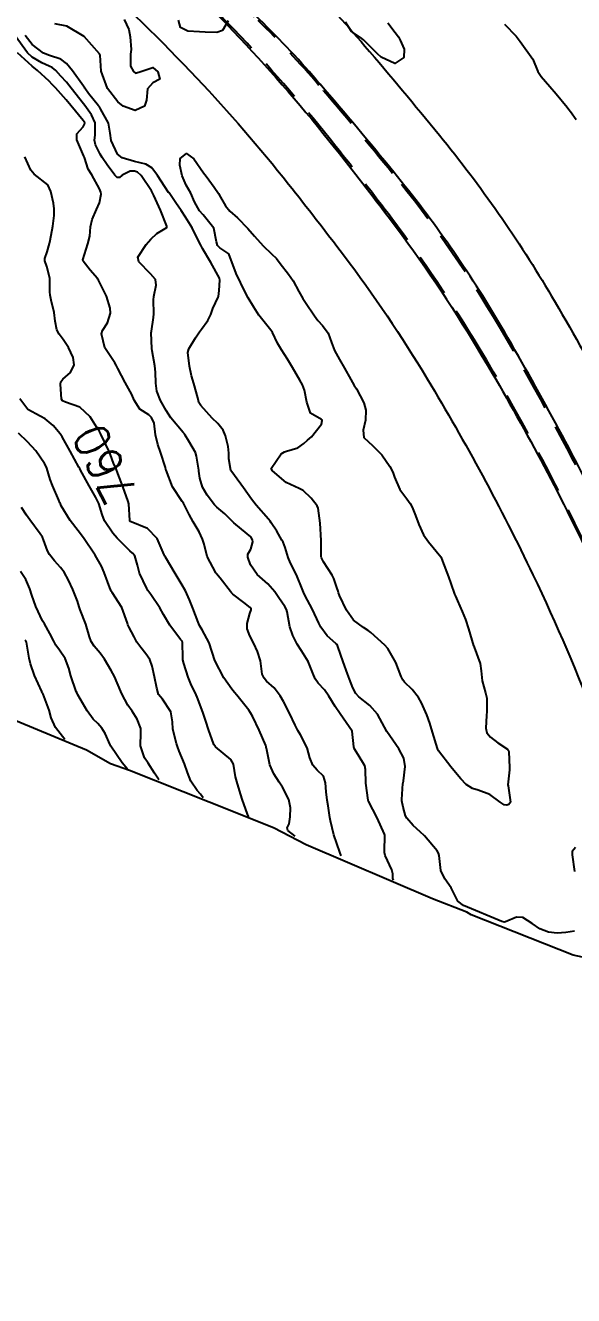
# Model space of a CAD drawing. Header units: metres. Extents: x 298520 to 308411, y 7433745 to 7450750.
# Drawn here: x 303015.2 to 303078.7, y 7440535.2 to 7440682.1 of the extents above; entities that cross this region are included whole.
import ezdxf
from ezdxf.enums import TextEntityAlignment as Align

# ---------------------------------------------------------------- set-up
doc = ezdxf.new("R2010")
doc.units = ezdxf.units.M
doc.header["$LTSCALE"] = 10
doc.linetypes.add('DASHED', pattern=[0.75, 0.5, -0.25])
for name, color, linetype in [('Area', 45, 'Continuous'), ('Canteiro', 45, 'DASHED'), ('Cotas', 45, 'Continuous'), ('Curvas de Nivel 1m', 11, 'Continuous'), ('Curvas de Nivel 5m', 15, 'Continuous'), ('Vias Primárias', 230, 'Continuous')]:
    doc.layers.add(name, color=color, linetype=linetype)
doc.styles.add('Style-STANDARD', font='STANDARD.shx')

msp = doc.modelspace()

# ---------------------------------------------------------------- linework, layer by layer
at = {"layer": 'Area'}
msp.add_polyline3d([(303170.64, 7440535.16, 761.8), (303154.48, 7440543.16, 762.45), (303143.81, 7440547.55, 762.55), (303139.54, 7440549.26, 766.68), (303133.9, 7440551.78, 763.2), (303131.85, 7440552.39, 763.15), (303129.77, 7440553.07, 763.17), (303127.97, 7440553.79, 763.26), (303116.02, 7440559.26, 762.99), (303100.88, 7440565.07, 762.67), (303092.11, 7440569.05, 762.74), (303088.9, 7440570.51, 762.81), (303079.74, 7440574.32, 762.95), (303078.67, 7440574.56, 762.92), (303066.88, 7440579.22, 779.09), (303066.37, 7440579.54, 787.51), (303062.39, 7440581.08, 769.89), (303047.75, 7440587.32, 760.66), (303043.98, 7440589.27, 760), (303036.51, 7440592.23, 759), (303027.31, 7440595.91, 757.16), (303025.1, 7440596.69, 756.8), (303022.33, 7440598.28, 756.28), (303012.54, 7440602.31, 755.14)], dxfattribs=at)
at = {"layer": 'Canteiro'}
msp.add_lwpolyline([(303004.79, 7440711.59), (303019.58, 7440699.98, -0.0172), (303026.9, 7440693.81, -0.019794), (303040.19, 7440680.81, -0.021476), (303051.2, 7440668.11, -0.005877), (303057.67, 7440659.77, -0.026427), (303067.78, 7440644.82, -0.023549), (303080.33, 7440621.57, -0.04433), (303094.08, 7440584.96, -0.019494), (303098.56, 7440566.51), (303101.86, 7440565.18, -0.014409), (303100.3, 7440571.46, 0.022101), (303093.93, 7440595.65, 0.03909), (303082.37, 7440624.57, 0.018435), (303070.13, 7440647.24, 0.038402), (303057.76, 7440664.98, 0.005715), (303049.24, 7440675.17, 0.023067), (303042.2, 7440682.66, -0.006242), (303038.21, 7440686.63, 0.020995), (303027.1, 7440697.05, 0.00393), (303021.16, 7440702.08), (303015.27, 7440707), (303002.5, 7440717.37)], format="xyb", dxfattribs=at)
at = {"layer": 'Curvas de Nivel 1m', "flags": 128}
for points, elevation in [([(303026.69, 7440682.78), (303027.22, 7440681.62), (303027.39, 7440680.78), (303027.5, 7440679.31), (303027.41, 7440678.78), (303027.4, 7440677.39), (303027.77, 7440676.77), (303028, 7440676.57), (303028.62, 7440676.76), (303030.01, 7440677.24), (303030.57, 7440676.73), (303030.83, 7440675.9), (303029.99, 7440675.47), (303029.39, 7440674.75), (303029.28, 7440673.44), (303029.04, 7440672.75), (303027.95, 7440672.27), (303026.55, 7440672.78), (303025.96, 7440673.27), (303024.77, 7440674.8), (303024, 7440676.81), (303023.89, 7440678.68), (303023.83, 7440678.81), (303022.05, 7440680.84), (303020.06, 7440682.01), (303018.66, 7440682.28)], 764), ([(303038.71, 7440682.64), (303038.06, 7440681.53), (303037.42, 7440681.29), (303036.06, 7440681.34), (303035.39, 7440681.35), (303034.06, 7440681.45), (303033.21, 7440681.85), (303032.99, 7440682.71)], 764), ([(303057.23, 7440682.42), (303058.06, 7440681.3), (303058.43, 7440680.78), (303058.63, 7440680.4), (303059.1, 7440679.34), (303059.08, 7440678.39), (303058.02, 7440677.71), (303056.45, 7440678.43), (303056.03, 7440678.83), (303054.41, 7440680.45), (303054.06, 7440680.71), (303052.99, 7440681.39), (303052.32, 7440682.48)], 764), ([(303070.73, 7440682.25), (303072.06, 7440680.85), (303072.54, 7440680.24), (303074.02, 7440678.22), (303074.57, 7440676.77), (303074.95, 7440676.21), (303075.99, 7440675.05), (303076.71, 7440674.18), (303077.96, 7440672.63), (303078.17, 7440672.38), (303078.36, 7440672.16), (303079.03, 7440671.24)], 763), ([(303057.85, 7440583.21), (303057.81, 7440583.42), (303057.81, 7440583.94), (303057.66, 7440584.4), (303056.92, 7440586.09), (303056.81, 7440586.41), (303056.81, 7440586.53), (303056.85, 7440588.41), (303056.82, 7440588.55), (303055.96, 7440590.42), (303054.99, 7440592.35), (303054.96, 7440592.4), (303054.95, 7440592.43), (303054.94, 7440592.49), (303054.68, 7440594.44), (303054.64, 7440596.04), (303054.55, 7440596.44), (303053.79, 7440597.72), (303053.33, 7440598.46), (303053.27, 7440598.65), (303053.09, 7440600.46), (303051.69, 7440602.47), (303051.13, 7440603.31), (303050.4, 7440604.49), (303049.88, 7440605.23), (303049.16, 7440606.03), (303048.8, 7440606.51), (303048.52, 7440607.17), (303047.98, 7440608.52), (303047.21, 7440609.77), (303046.72, 7440610.53), (303046.23, 7440611.54), (303045.88, 7440612.54), (303045.56, 7440614.25), (303045.46, 7440614.55), (303045.27, 7440614.9), (303044.6, 7440615.88), (303044.14, 7440616.57), (303043.3, 7440617.5), (303042.08, 7440618.59), (303041.32, 7440619.7), (303041, 7440620.6), (303041.01, 7440620.93), (303041.34, 7440621.53), (303041.58, 7440622.37), (303041.55, 7440622.6), (303041.36, 7440622.94), (303039.63, 7440624.36), (303039.38, 7440624.55), (303039.31, 7440624.62), (303038.34, 7440625.59), (303037.4, 7440626.39), (303037.16, 7440626.65), (303036.3, 7440627.77), (303035.77, 7440628.67), (303035.44, 7440629.74), (303035.33, 7440630.55), (303035.31, 7440630.67), (303035.07, 7440632.28), (303034.93, 7440632.68), (303034.17, 7440634.02), (303033.76, 7440634.7), (303033.65, 7440634.84), (303033.51, 7440635), (303032.09, 7440636.71), (303031.53, 7440637.55), (303030.89, 7440638.73), (303030.48, 7440639.81), (303030.35, 7440640.73), (303030.31, 7440642.01), (303030.23, 7440642.73), (303029.91, 7440644.45), (303029.87, 7440644.74), (303029.82, 7440646.56), (303029.83, 7440646.74), (303030.08, 7440648.31), (303030.1, 7440648.74), (303030.07, 7440650.35), (303030.11, 7440650.74), (303030.39, 7440652.05), (303030.3, 7440652.73), (303029.72, 7440653.38), (303028.38, 7440654.76), (303028.28, 7440655.3), (303029.24, 7440656.75), (303029.77, 7440657.39), (303030.47, 7440658.04), (303031.61, 7440658.72), (303031.61, 7440658.89), (303030.87, 7440660.73), (303030.13, 7440662.43), (303029.97, 7440662.74), (303029.84, 7440662.95), (303028.65, 7440664.76), (303028.23, 7440665.13), (303027.87, 7440665.25), (303027.38, 7440665.26), (303026.45, 7440664.78), (303026.13, 7440664.52), (303025.86, 7440664.53), (303025.59, 7440664.79), (303024.71, 7440665.97), (303024.12, 7440666.81), (303023.89, 7440667.22), (303023.37, 7440668.29), (303023.25, 7440668.82), (303023.32, 7440669.41), (303023.31, 7440670.82), (303022.9, 7440671.78), (303022.13, 7440672.84), (303021.96, 7440673.05), (303020.56, 7440674.85), (303019.99, 7440675.54), (303019.35, 7440676.23), (303018.77, 7440676.88), (303018.36, 7440677.24), (303018.01, 7440677.41), (303017.14, 7440677.77), (303016.02, 7440678.42), (303015.48, 7440678.92), (303014.05, 7440680.89)], 762), ([(303078.82, 7440577.32), (303077.81, 7440577.17), (303076.82, 7440577.11), (303075.8, 7440577.21), (303074.82, 7440577.59), (303073.94, 7440578.21), (303072.84, 7440578.91), (303072.11, 7440578.96), (303070.83, 7440578.41), (303070.7, 7440578.38), (303070.43, 7440578.45), (303065.96, 7440580.3), (303065.32, 7440580.78), (303064.87, 7440581.73), (303064.54, 7440582.32), (303063.83, 7440583.39), (303063.36, 7440584.34), (303063.17, 7440586.09), (303063.09, 7440586.34), (303062.93, 7440586.61), (303061.46, 7440588.35), (303060.96, 7440588.83), (303060.15, 7440589.56), (303059.4, 7440590.38), (303059.25, 7440590.66), (303058.99, 7440591.65), (303058.85, 7440592.39), (303058.85, 7440592.54), (303058.96, 7440594.39), (303058.97, 7440594.45), (303059.03, 7440594.71), (303059.23, 7440596.39), (303059.06, 7440597.34), (303058.48, 7440598.4), (303057.09, 7440600.41), (303056, 7440602.42), (303055.13, 7440603.42), (303053.85, 7440604.45), (303053.5, 7440604.81), (303053.15, 7440605.49), (303052.77, 7440606.46), (303052.53, 7440607.11), (303052.03, 7440608.47), (303051.43, 7440610.26), (303051.33, 7440610.48), (303051.21, 7440610.62), (303050.19, 7440611.47), (303049.46, 7440612.51), (303049.24, 7440612.97), (303048.5, 7440614.52), (303047.59, 7440616.21), (303047.44, 7440616.53), (303047.29, 7440616.91), (303046.65, 7440618.54), (303045.96, 7440619.91), (303045.68, 7440620.55), (303045.34, 7440621.7), (303045.11, 7440622.31), (303044.95, 7440622.56), (303044.35, 7440623.58), (303043.69, 7440624.58), (303043.57, 7440624.76), (303043.39, 7440625), (303041.97, 7440626.59), (303041.41, 7440627.31), (303040.5, 7440628.61), (303039.44, 7440630.04), (303039.05, 7440630.63), (303038.81, 7440631.97), (303038.81, 7440632.63), (303038.71, 7440633.41), (303038.42, 7440634.64), (303038.16, 7440635.29), (303037.52, 7440636.06), (303036.89, 7440636.66), (303035.54, 7440638.12), (303035.34, 7440638.47), (303035.28, 7440638.67), (303035.21, 7440639.02), (303034.76, 7440640.68), (303034.47, 7440641.58), (303034.25, 7440642.69), (303034.06, 7440644.25), (303034.17, 7440644.69), (303034.93, 7440645.97), (303035.42, 7440646.67), (303035.65, 7440646.98), (303036.37, 7440647.95), (303036.71, 7440648.66), (303036.96, 7440649.37), (303037.55, 7440650.65), (303037.59, 7440650.75), (303037.7, 7440651.44), (303037.77, 7440652.65), (303037.72, 7440652.86), (303036.72, 7440654.66), (303035.76, 7440656.29), (303035.54, 7440656.67), (303035.34, 7440657.1), (303034.55, 7440658.68), (303033.8, 7440659.91), (303033.28, 7440660.7), (303032.68, 7440661.57), (303031.88, 7440662.72), (303031.83, 7440662.78), (303030.55, 7440664.73), (303029.87, 7440665.63), (303029.19, 7440666.06), (303027.88, 7440666.37), (303026.44, 7440666.78), (303025.89, 7440667.23), (303025.18, 7440668.8), (303025.07, 7440669.65), (303024.86, 7440670.8), (303023.95, 7440672.45), (303023.81, 7440672.67), (303023.7, 7440672.81), (303022.57, 7440674.23), (303022.14, 7440674.84), (303022.08, 7440674.93), (303021.99, 7440675.07), (303020.69, 7440676.85), (303020.01, 7440677.7), (303019.34, 7440678.19), (303018.02, 7440678.63), (303017.34, 7440678.9), (303016.04, 7440679.91), (303015.2, 7440680.92)], 763), ([(303051.8, 7440586.02), (303051.64, 7440586.47), (303050.95, 7440588.48), (303050.57, 7440590.08), (303050.51, 7440590.49), (303050.31, 7440591.82), (303050.17, 7440592.49), (303050.06, 7440593.44), (303049.98, 7440594.5), (303049.78, 7440595.25), (303049.04, 7440595.93), (303048.53, 7440596.52), (303048.19, 7440597.38), (303047.86, 7440598.52), (303047.09, 7440600.02), (303046.79, 7440600.53), (303046.48, 7440601.15), (303045.83, 7440602.54), (303045.13, 7440603.89), (303044.76, 7440604.56), (303044.07, 7440605.48), (303043.16, 7440606.26), (303042.88, 7440606.58), (303042.68, 7440607.07), (303042.48, 7440608.59), (303042.14, 7440609.66), (303041.68, 7440610.6), (303041.22, 7440611.49), (303040.94, 7440612.31), (303040.91, 7440612.6), (303040.94, 7440612.91), (303041.25, 7440614.07), (303041.38, 7440614.48), (303041.38, 7440614.6), (303041.26, 7440614.75), (303040.54, 7440615.34), (303039.28, 7440616.32), (303039.12, 7440616.46), (303038.99, 7440616.62), (303037.8, 7440618.15), (303037.39, 7440618.65), (303037.36, 7440618.7), (303037.31, 7440618.76), (303036.31, 7440620.66), (303035.93, 7440622.08), (303035.77, 7440622.67), (303035.37, 7440623.51), (303034.68, 7440624.68), (303034.22, 7440625.52), (303033.64, 7440626.7), (303033.55, 7440626.84), (303033.41, 7440627.03), (303032.27, 7440628.71), (303031.53, 7440630.64), (303031.51, 7440630.72), (303031.46, 7440630.96), (303030.88, 7440632.73), (303030.57, 7440633.64), (303030.31, 7440634.73), (303030.14, 7440636.11), (303029.85, 7440636.74), (303029.53, 7440637.05), (303028.48, 7440637.7), (303027.84, 7440638.77), (303027.55, 7440639.41), (303026.78, 7440640.78), (303025.95, 7440642.43), (303025.77, 7440642.79), (303025.6, 7440643.06), (303024.44, 7440644.8), (303024.04, 7440646.41), (303024.17, 7440646.8), (303024.75, 7440647.71), (303025.1, 7440648.8), (303025.06, 7440649.41), (303024.62, 7440650.8), (303023.71, 7440652.64), (303023.65, 7440652.74), (303023.59, 7440652.81), (303022.75, 7440653.8), (303021.93, 7440654.84), (303021.9, 7440654.99), (303022.48, 7440656.83), (303022.69, 7440657.74), (303022.8, 7440658.82), (303022.96, 7440659.66), (303023.49, 7440660.81), (303023.82, 7440661.59), (303024.03, 7440662.6), (303023.99, 7440662.81), (303023.84, 7440663.19), (303022.94, 7440664.82), (303022.53, 7440665.49), (303022.07, 7440666.84), (303022.02, 7440666.97), (303021.89, 7440667.24), (303021.21, 7440668.85), (303021.2, 7440669.56), (303021.93, 7440670.39), (303022.1, 7440670.67), (303022.11, 7440670.84), (303022.06, 7440670.96), (303021.94, 7440671.12), (303020.49, 7440672.85), (303019.96, 7440673.49), (303018.72, 7440674.88), (303018.36, 7440675.26), (303017.99, 7440675.64), (303016.63, 7440676.9), (303016.01, 7440677.41), (303014.32, 7440678.93)], 761), ([(303041.08, 7440590.56), (303041.07, 7440590.6), (303040.98, 7440590.85), (303040.34, 7440592.61), (303040.04, 7440593.58), (303039.71, 7440594.62), (303039.59, 7440595.18), (303039.35, 7440596.63), (303039.05, 7440597.19), (303037.27, 7440598.65), (303037.08, 7440598.91), (303036.45, 7440600.66), (303036.15, 7440601.61), (303035.8, 7440602.66), (303035.14, 7440604.41), (303035.02, 7440604.67), (303034.39, 7440605.92), (303034.09, 7440606.69), (303033.6, 7440608.28), (303033.49, 7440608.7), (303033.46, 7440608.96), (303033.43, 7440610.7), (303033.38, 7440610.86), (303033.22, 7440611.07), (303031.98, 7440612.71), (303031.25, 7440613.94), (303030.8, 7440614.72), (303029.75, 7440616.27), (303029.42, 7440616.74), (303029.29, 7440616.97), (303028.46, 7440618.75), (303028.23, 7440619.66), (303027.92, 7440620.76), (303027.65, 7440621.07), (303027.34, 7440621.33), (303025.87, 7440622.78), (303025.36, 7440623.37), (303024.4, 7440624.8), (303024.12, 7440625.54), (303023.75, 7440626.81), (303023.41, 7440627.5), (303022.62, 7440628.83), (303021.63, 7440630.66), (303021.54, 7440630.84), (303021.45, 7440631), (303020.43, 7440632.85), (303019.5, 7440634.51), (303019.26, 7440634.86), (303018.45, 7440635.81), (303017.52, 7440636.6), (303016.97, 7440636.9), (303015.53, 7440637.69), (303014.6, 7440638.92)], 759), ([(303035.84, 7440592.73), (303035.53, 7440593.16), (303035.13, 7440593.61), (303034.41, 7440594.68), (303034.01, 7440595.67), (303033.65, 7440596.69), (303033.06, 7440598.14), (303032.85, 7440598.7), (303032.74, 7440599.04), (303032.33, 7440600.71), (303032.28, 7440601.53), (303032.07, 7440602.71), (303031.13, 7440604.15), (303030.67, 7440604.72), (303030.45, 7440605.43), (303030.18, 7440606.73), (303029.93, 7440607.99), (303029.65, 7440608.74), (303029.2, 7440609.42), (303028.6, 7440610.14), (303028.16, 7440610.76), (303027.83, 7440611.37), (303027.23, 7440612.52), (303027.11, 7440612.77), (303027.06, 7440612.95), (303026.42, 7440614.78), (303025.28, 7440616.52), (303025.16, 7440616.67), (303025.12, 7440616.79), (303025.04, 7440617.04), (303024.38, 7440618.8), (303024.07, 7440619.55), (303023.33, 7440620.82), (303021.96, 7440622.83), (303021.36, 7440623.62), (303020.44, 7440624.85), (303019.4, 7440626.54), (303019.29, 7440626.75), (303019.23, 7440626.86), (303019.1, 7440627.17), (303018.39, 7440628.88), (303018.13, 7440629.57), (303017.72, 7440630.89), (303017.64, 7440631.07), (303017.46, 7440631.41), (303016.46, 7440632.9), (303015.49, 7440633.95), (303014.44, 7440634.92)], 758), ([(303030.73, 7440594.82), (303030.64, 7440594.92), (303030.18, 7440595.59), (303029.45, 7440596.74), (303029.05, 7440597.39), (303028.57, 7440598.76), (303028.6, 7440600.26), (303028.6, 7440600.75), (303028.18, 7440601.83), (303027.59, 7440602.76), (303027.12, 7440603.47), (303026.42, 7440604.78), (303025.88, 7440606.05), (303025.55, 7440606.79), (303025.17, 7440607.46), (303024.39, 7440608.8), (303023.89, 7440609.5), (303023.21, 7440610.29), (303022.86, 7440610.82), (303022.68, 7440611.36), (303022.25, 7440612.83), (303021.59, 7440614.5), (303021.47, 7440614.84), (303021.27, 7440615.5), (303020.75, 7440616.85), (303020.24, 7440617.91), (303019.72, 7440618.86), (303019.32, 7440619.38), (303018.6, 7440620.15), (303018.02, 7440620.88), (303017.79, 7440621.33), (303017.35, 7440622.59), (303017.22, 7440622.89), (303016.95, 7440623.3), (303015.77, 7440624.91), (303015.39, 7440625.43), (303014.79, 7440626.32)], 757), ([(303027.08, 7440596.08), (303026.44, 7440596.78), (303025.14, 7440598.72), (303025.11, 7440598.79), (303025.07, 7440598.87), (303024.47, 7440600.18), (303024.08, 7440600.81), (303023.62, 7440601.33), (303023.1, 7440601.86), (303022.4, 7440602.83), (303021.31, 7440604.67), (303021.22, 7440604.84), (303021.14, 7440605.05), (303020.52, 7440606.85), (303020.26, 7440607.76), (303019.86, 7440608.85), (303019.2, 7440609.83), (303018.76, 7440610.42), (303018.52, 7440610.87), (303018.09, 7440611.74), (303017.44, 7440612.89), (303017.24, 7440613.24), (303016.44, 7440614.9), (303015.99, 7440616.19), (303015.77, 7440616.91), (303015.3, 7440618), (303014.66, 7440618.92)], 756), ([(303078.94, 7440587.02), (303078.57, 7440586.52), (303078.57, 7440586.15), (303078.81, 7440584.24)], 763)]:
    msp.add_lwpolyline(points, dxfattribs=dict(at, elevation=elevation))
at = {"layer": 'Curvas de Nivel 1m', "elevation": 764, "flags": 128}
msp.add_lwpolyline([(303049.65, 7440647.4), (303050.3, 7440646.49), (303050.69, 7440645.43), (303051.05, 7440644.49), (303051.61, 7440643.46), (303052.21, 7440642.47), (303052.92, 7440641.13), (303053.3, 7440640.46), (303053.57, 7440640.06), (303054.45, 7440638.45), (303054.68, 7440637.59), (303054.64, 7440636.44), (303054.34, 7440635.28), (303054.42, 7440634.45), (303055.49, 7440633.47), (303056.53, 7440632.42), (303057.46, 7440631.08), (303057.79, 7440630.41), (303057.99, 7440629.86), (303058.61, 7440628.4), (303059.41, 7440627.32), (303059.81, 7440626.78), (303060.02, 7440626.38), (303060.41, 7440625.4), (303060.8, 7440624.37), (303061.36, 7440623.16), (303061.91, 7440622.35), (303063.34, 7440620.64), (303063.42, 7440620.43), (303063.45, 7440620.34), (303063.53, 7440620.14), (303064.23, 7440618.33), (303064.52, 7440617.54), (303064.94, 7440616.32), (303065.04, 7440616.07), (303065.28, 7440615.54), (303065.83, 7440614.3), (303066.19, 7440613.36), (303066.54, 7440612.3), (303067.15, 7440610.35), (303067.17, 7440610.29), (303067.21, 7440610.19), (303067.89, 7440608.28), (303068.02, 7440607.44), (303068.13, 7440606.28), (303068.54, 7440604.88), (303068.68, 7440604.27), (303068.67, 7440602.73), (303068.65, 7440602.27), (303068.58, 7440600.8), (303068.69, 7440600.27), (303069.09, 7440599.78), (303069.94, 7440599.11), (303071.07, 7440598.37), (303071.2, 7440598.24), (303071.23, 7440598.08), (303071.29, 7440596.24), (303071.3, 7440595.98), (303071.12, 7440594.24), (303071.13, 7440594.13), (303071.4, 7440592.24), (303071.24, 7440591.99), (303070.99, 7440591.9), (303070.68, 7440591.94), (303070.24, 7440592.25), (303069.01, 7440593.12), (303067.67, 7440593.63), (303067.02, 7440593.82), (303066.29, 7440594.3), (303065.68, 7440594.96), (303065.04, 7440595.69), (303064.49, 7440596.33), (303063.07, 7440598.19), (303063, 7440598.34), (303062.97, 7440598.44), (303062.38, 7440600.35), (303062.07, 7440601.39), (303061.73, 7440602.35), (303061.13, 7440603.73), (303060.76, 7440604.37), (303060.04, 7440605.27), (303059.16, 7440606.13), (303058.94, 7440606.39), (303058.76, 7440606.8), (303058.15, 7440608.4), (303057.21, 7440610.03), (303056.87, 7440610.41), (303055.23, 7440611.87), (303054.92, 7440612.12), (303054.38, 7440612.44), (303053.25, 7440613.3), (303052.43, 7440614.47), (303051.61, 7440616.14), (303051.49, 7440616.48), (303051.45, 7440616.64), (303051.29, 7440617.08), (303050.95, 7440618.13), (303050.78, 7440618.49), (303049.77, 7440620.05), (303049.53, 7440620.51), (303049.5, 7440620.67), (303049.5, 7440622.51), (303049.38, 7440624.51), (303049.14, 7440626.24), (303049.03, 7440626.51), (303048.32, 7440627.42), (303047.42, 7440628.3), (303046.96, 7440628.53), (303045.43, 7440629.24), (303043.84, 7440630.57), (303043.71, 7440630.83), (303044.87, 7440632.56), (303045.24, 7440632.79), (303045.48, 7440632.85), (303046.79, 7440633.23), (303047.49, 7440633.74), (303047.9, 7440634.12), (303048.38, 7440634.52), (303049.52, 7440635.98), (303049.61, 7440636.41), (303049.56, 7440636.5), (303049.52, 7440636.53), (303048.24, 7440637.23), (303047.83, 7440638.53), (303047.56, 7440639.92), (303047.33, 7440640.53), (303047.04, 7440641.07), (303046.18, 7440642.54), (303045.61, 7440643.48), (303044.9, 7440644.56), (303044.42, 7440645.36), (303043.87, 7440646.58), (303043.78, 7440646.71), (303043.65, 7440646.86), (303042.29, 7440648.59), (303041.68, 7440649.53), (303041.03, 7440650.61), (303040.32, 7440652), (303040.03, 7440652.62), (303039.72, 7440653.2), (303039.19, 7440654.63), (303038.8, 7440655.68), (303037.76, 7440656.38), (303037.5, 7440656.65), (303037.36, 7440657.07), (303037.06, 7440658.66), (303035.81, 7440660.2), (303035.41, 7440660.67), (303034.81, 7440661.69), (303034.39, 7440662.68), (303033.85, 7440663.63), (303033.4, 7440664.7), (303033.12, 7440665.94), (303033.15, 7440666.7), (303033.89, 7440667.28), (303034.73, 7440666.68), (303035.87, 7440665.06), (303036.16, 7440664.67), (303037.09, 7440663.41), (303037.6, 7440662.65), (303037.83, 7440662.25), (303038.41, 7440661.23), (303038.92, 7440660.63), (303039.8, 7440659.84), (303041.01, 7440658.61), (303041.77, 7440657.73), (303042.79, 7440656.59), (303043.75, 7440655.69), (303044.32, 7440655.15), (303044.76, 7440654.56), (303045.72, 7440653.31), (303046.24, 7440652.54), (303046.91, 7440651.33), (303047.38, 7440650.53), (303047.69, 7440650.07), (303048.71, 7440648.51), (303049.12, 7440647.97)], close=True, dxfattribs=at)
at = {"layer": 'Curvas de Nivel 5m', "flags": 128}
for points, elevation in [([(303046.49, 7440588.32), (303045.65, 7440588.98), (303045.54, 7440589.26), (303045.78, 7440589.73), (303045.91, 7440590.54), (303045.94, 7440591.58), (303045.76, 7440592.54), (303045.01, 7440593.97), (303044.62, 7440594.56), (303044, 7440595.54), (303043.54, 7440596.57), (303043.16, 7440598.49), (303043.14, 7440598.58), (303043.13, 7440598.64), (303043.08, 7440598.81), (303042.31, 7440600.59), (303041.59, 7440602.11), (303041.31, 7440602.6), (303041.12, 7440602.88), (303039.73, 7440604.62), (303039.46, 7440604.94), (303039.15, 7440605.32), (303038.24, 7440606.64), (303037.19, 7440608.65), (303036.51, 7440610.66), (303035.71, 7440612.18), (303035.42, 7440612.67), (303035.24, 7440613.07), (303034.63, 7440614.68), (303034.25, 7440615.66), (303033.78, 7440616.69), (303033.3, 7440617.56), (303032.59, 7440618.71), (303031.45, 7440620.6), (303031.39, 7440620.72), (303031.33, 7440620.86), (303030.5, 7440622.73), (303029.37, 7440623.92), (303027.48, 7440624.67), (303027.38, 7440624.72), (303027.33, 7440624.77), (303027.32, 7440624.84), (303027.21, 7440626.77), (303027.16, 7440627.02), (303026.52, 7440628.78), (303025.96, 7440630.28), (303025.74, 7440630.79), (303025.46, 7440631.47), (303025.1, 7440632.43), (303024.93, 7440632.8), (303024.43, 7440633.86), (303023.99, 7440634.81), (303023.81, 7440635.12), (303023.51, 7440635.6), (303022.74, 7440636.83), (303021.53, 7440637.96), (303019.89, 7440638.51), (303019.55, 7440638.66), (303019.42, 7440638.86), (303019.31, 7440640.6), (303019.34, 7440640.86), (303019.58, 7440641.19), (303020.46, 7440641.97), (303020.88, 7440642.85), (303020.76, 7440643.69), (303020.22, 7440644.85), (303019.63, 7440645.78), (303019.15, 7440646.38), (303018.87, 7440646.87), (303018.68, 7440647.9), (303018.57, 7440648.88), (303018.23, 7440650.33), (303018.1, 7440650.88), (303018.08, 7440651.27), (303018.06, 7440652.88), (303017.73, 7440654.21), (303017.48, 7440654.89), (303017.49, 7440655.15), (303017.75, 7440655.93), (303018.03, 7440656.89), (303018.1, 7440657.22), (303018.41, 7440658.88), (303018.58, 7440660.1), (303018.56, 7440660.88), (303018.48, 7440661.54), (303018.19, 7440662.88), (303017.84, 7440663.68), (303016.27, 7440664.91), (303015.87, 7440665.37), (303015.16, 7440666.92)], 760), ([(303019.8, 7440599.49), (303018.74, 7440600.87), (303018.24, 7440602.01), (303017.98, 7440602.88), (303017.3, 7440604.73), (303017.23, 7440604.89), (303017.2, 7440604.95), (303017.14, 7440605.05), (303016.3, 7440606.9), (303015.84, 7440608.25), (303015.69, 7440608.91), (303015.37, 7440610.75), (303015.31, 7440610.91), (303015.21, 7440610.99)], 755)]:
    msp.add_lwpolyline(points, dxfattribs=dict(at, elevation=elevation))
at = {"layer": 'Vias Primárias'}
for points in [[(303102.24, 7440564.55, -0.016011), (303100.5, 7440571.5, 0.022101), (303094.12, 7440595.71, 0.03909), (303082.55, 7440624.66, 0.018435), (303070.31, 7440647.34, 0.038402), (303057.92, 7440665.11, 0.005715), (303049.39, 7440675.3, 0.023067), (303042.34, 7440682.8, -0.006242), (303038.35, 7440686.77, 0.020995), (303027.23, 7440697.2, 0.00393), (303021.29, 7440702.23), (303015.39, 7440707.15), (303002.62, 7440717.53), (302973.22, 7440740.2), (302961.06, 7440749.59), (302932.72, 7440770.81), (302912.81, 7440786.15), (302895.31, 7440800.3), (302885.33, 7440808.67)], [(302885.18, 7440804.81, 0.014303), (302916.4, 7440779.62), (302941.84, 7440759.64), (302954.5, 7440749.74), (302968.38, 7440739.2), (302985.9, 7440725.74), (303004.67, 7440711.43), (303019.46, 7440699.82, -0.0172), (303026.77, 7440693.66, -0.019794), (303040.04, 7440680.68, -0.021476), (303051.05, 7440667.98, -0.005877), (303057.51, 7440659.65, -0.026427), (303067.61, 7440644.72, -0.023549), (303080.15, 7440621.48, -0.044331), (303093.88, 7440584.9, -0.019794), (303098.42, 7440566.18)], [(302899.76, 7440805.7), (302917.16, 7440791.64), (302936.91, 7440776.31), (302974.46, 7440747.83), (302977.37, 7440745.58), (303006.84, 7440722.86), (303019.71, 7440712.4), (303025.65, 7440707.45, -0.00393), (303031.67, 7440702.35, -0.020995), (303043.2, 7440691.53, 0.006242), (303047.07, 7440687.68, -0.023067), (303054.56, 7440679.72, -0.005715), (303063.18, 7440669.42, -0.038402), (303076.17, 7440650.79, -0.018435), (303088.65, 7440627.66, -0.03909), (303100.61, 7440597.73, -0.022101), (303107.14, 7440572.94, 0.023071), (303110.22, 7440561.48)], [(303015.16, 7440749.1), (303028.08, 7440738.29, -0.030091), (303058.77, 7440709.3, -0.050948), (303100.62, 7440654.46, 0.010507), (303103.06, 7440650.67, -0.054651), (303107.61, 7440641.99, 0.000077), (303120.11, 7440610.14, -0.015639), (303123.03, 7440601.95, -0.008765), (303126.7, 7440589.83, 0.050597), (303127.57, 7440587.63, -0.10255), (303128.87, 7440583.01, 0.001221), (303129.39, 7440575.88, 0.12916), (303132.51, 7440566.81, -0.018142), (303138.57, 7440556.98, 0.027189), (303144.91, 7440547.1, -1.452314)], [(303000.51, 7440706.06), (303015.26, 7440694.47, -0.0172), (303022.21, 7440688.61, -0.019794), (303035.1, 7440676.01, -0.021476), (303045.72, 7440663.75, -0.005877), (303052.08, 7440655.55, -0.026427), (303061.78, 7440641.21, -0.023549), (303074.02, 7440618.54, -0.044331), (303087.33, 7440583.09, -0.019133), (303090.67, 7440569.71)]]:
    msp.add_lwpolyline(points, format="xyb", dxfattribs=at)

# ---------------------------------------------------------------- texts
at = {"layer": 'Cotas', "style": 'Style-STANDARD'}
msp.add_text('760', height=4, rotation=117.0814, dxfattribs=at).set_placement((303024.43, 7440631.33, 760), align=Align.MIDDLE_CENTER)

doc.saveas('drawing.dxf')
